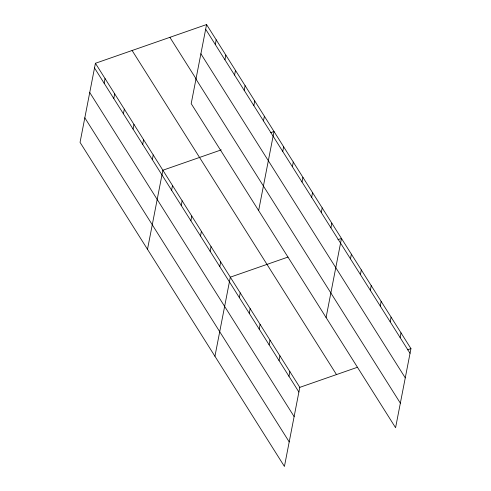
<?xml version="1.0" encoding="UTF-8"?>
<svg xmlns="http://www.w3.org/2000/svg" width="491" height="491" viewBox="0 0 491 491"><rect width="100%" height="100%" fill="white"/><g stroke="black" fill="none" stroke-linecap="round" stroke-linejoin="round"><path stroke-width="0.74" d="M95.42 63.284L80.051 142.372L284.43 466.45L299.805 387.356L95.42 63.284L206.57 24.55L410.949 348.628L395.58 427.716L191.195 103.644L206.57 24.55M104.147 83.237L105.056 78.56M113.783 98.513L114.691 93.836M123.419 113.789L124.327 109.119M133.055 129.072L133.963 124.395M142.691 144.348L143.599 139.671M152.327 159.624L153.235 154.947M147.496 249.318L162.871 170.23L221.238 149.884M171.592 190.183L172.501 185.506M181.228 205.459L182.136 200.782M215.297 44.503L216.206 39.826M190.864 220.735L191.772 216.058M224.933 59.779L225.842 55.109M200.5 236.011L201.408 231.341M234.569 75.062L235.477 70.385M210.136 251.294L211.044 246.617M244.205 90.338L245.113 85.661M219.772 266.57L220.68 261.893M253.835 105.614L254.743 100.937M214.941 356.263L230.316 277.17L287.99 257.075M263.471 120.89L264.379 116.22M239.332 297.589L240.24 292.912M258.64 210.584L274.015 131.496L270.492 132.723M249.256 313.332L250.171 308.655M282.742 151.449L283.651 146.772M259.187 329.068L260.095 324.398M292.378 166.725L293.287 162.048M269.111 344.811L270.019 340.134M302.014 182.001L302.922 177.331M279.041 360.554L279.95 355.877M311.65 197.284L312.558 192.607M288.966 376.29L289.874 371.619M321.286 212.56L322.194 207.883M330.916 227.836L331.824 223.16M326.085 317.53L341.46 238.442L337.937 239.669M350.482 258.855L351.39 254.178M360.406 274.598L361.315 269.921M370.337 290.334L371.245 285.664M380.261 306.077L381.169 301.4M390.192 321.82L391.1 317.143M400.116 337.562L401.024 332.886M299.805 387.356L357.479 367.262M407.426 349.856L410.949 348.628M205.661 29.227L410.04 353.299M200.887 53.783L405.271 377.855M169.892 37.334L195.989 78.707M195.97 79.082L400.349 403.16M132.104 50.499L336.482 374.578M94.511 67.961L298.896 392.033M89.743 92.517L294.121 416.589M84.82 117.815L289.205 441.894"/></g></svg>
